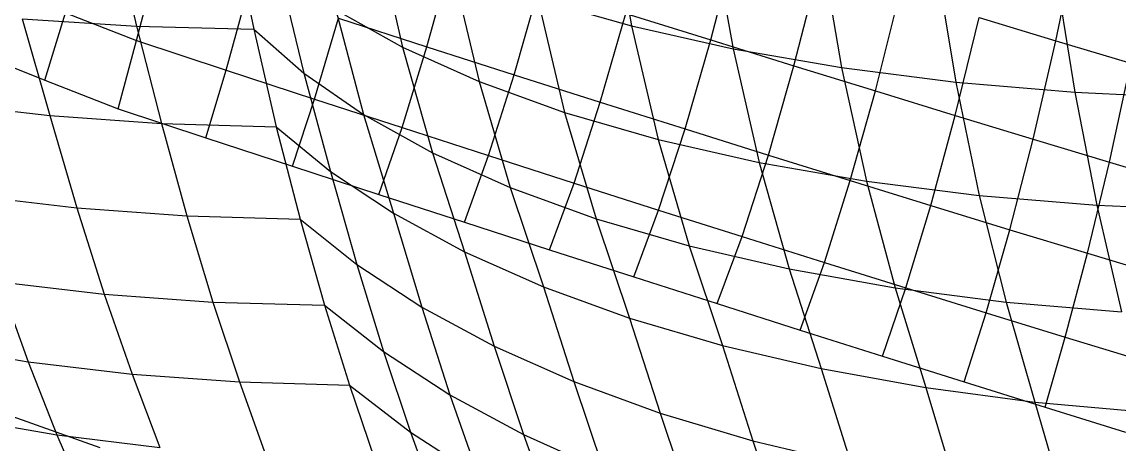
# Model space of a CAD drawing. Extents: x -429 to 429, y -1 to 209.
# Drawn here: x -342.23 to -325.63, y 46.53 to 52.91 of the extents above; entities that cross this region are included whole.
import ezdxf

# ---------------------------------------------------------------- set-up
doc = ezdxf.new("R2010")
doc.units = 0

msp = doc.modelspace()

# ---------------------------------------------------------------- linework, layer by layer
at = {"layer": 'default', "color": 5, "linetype": 'CONTINUOUS'}
for p, q in [((-333.334, 54.669, 92.995), (-333.003, 52.855, 93.54)), ((-340.848, 54.406, 104.075), (-340.495, 52.848, 104.63)), ((-339.038, 54.363, 103.589), (-338.72, 52.804, 104.08)), ((-339.038, 54.363, 103.589), (-338.72, 52.804, 104.08)), ((-331.79, 54.325, 91.809), (-331.465, 52.509, 92.357)), ((-336.858, 54.225, 97.885), (-336.467, 52.53, 98.451)), ((-330.138, 54.038, 90.781), (-329.824, 52.224, 91.326)), ((-328.397, 53.811, 89.922), (-328.095, 52.004, 90.458)), ((-338.34, 53.711, 101.806), (-337.962, 52.137, 102.343)), ((-335.712, 53.717, 96.317), (-335.309, 52.01, 96.91)), ((-326.583, 53.645, 89.24), (-326.295, 51.85, 89.76)), ((-334.423, 53.259, 94.864), (-333.003, 52.855, 93.54)), ((-334.423, 53.259, 94.864), (-334.017, 51.544, 95.478)), ((-337.48, 53.099, 100.088), (-336.467, 52.53, 98.451)), ((-337.48, 53.099, 100.088), (-337.058, 51.512, 100.67)), ((-342.223, 52.962, 105.33), (-340.495, 52.848, 104.63)), ((-342.223, 52.962, 105.33), (-341.807, 51.497, 105.959)), ((-340.495, 52.848, 104.63), (-338.72, 52.804, 104.08)), ((-340.495, 52.848, 104.63), (-340.117, 51.377, 105.208)), ((-338.72, 52.804, 104.08), (-337.962, 52.137, 102.343)), ((-338.72, 52.804, 104.08), (-338.379, 51.326, 104.592)), ((-338.72, 52.804, 104.08), (-338.379, 51.326, 104.592)), ((-333.003, 52.855, 93.54), (-331.465, 52.509, 92.357)), ((-333.003, 52.855, 93.54), (-332.601, 51.136, 94.166)), ((-336.467, 52.53, 98.451), (-335.309, 52.01, 96.91)), ((-336.467, 52.53, 98.451), (-336.014, 50.934, 99.075)), ((-331.465, 52.509, 92.357), (-329.824, 52.224, 91.326)), ((-331.465, 52.509, 92.357), (-331.074, 50.788, 92.988)), ((-337.962, 52.137, 102.343), (-337.058, 51.512, 100.67)), ((-337.962, 52.137, 102.343), (-337.559, 50.649, 102.905)), ((-329.824, 52.224, 91.326), (-328.095, 52.004, 90.458)), ((-329.824, 52.224, 91.326), (-329.449, 50.505, 91.952)), ((-335.309, 52.01, 96.91), (-334.017, 51.544, 95.478)), ((-335.309, 52.01, 96.91), (-334.839, 50.408, 97.568)), ((-328.095, 52.004, 90.458), (-326.295, 51.85, 89.76)), ((-328.095, 52.004, 90.458), (-327.74, 50.288, 91.069)), ((-326.295, 51.85, 89.76), (-324.441, 51.763, 89.24)), ((-326.295, 51.85, 89.76), (-325.963, 50.139, 90.345)), ((-343.44, 51.685, 106.84), (-341.807, 51.497, 105.959)), ((-341.807, 51.497, 105.959), (-340.117, 51.377, 105.208)), ((-341.807, 51.497, 105.959), (-341.397, 50.101, 106.558)), ((-337.058, 51.512, 100.67), (-336.014, 50.934, 99.075)), ((-337.058, 51.512, 100.67), (-336.607, 50.018, 101.279)), ((-334.017, 51.544, 95.478), (-332.601, 51.136, 94.166)), ((-334.017, 51.544, 95.478), (-333.541, 49.937, 96.163)), ((-340.117, 51.377, 105.208), (-338.379, 51.326, 104.592)), ((-340.117, 51.377, 105.208), (-339.732, 49.982, 105.776)), ((-338.379, 51.326, 104.592), (-337.559, 50.649, 102.905)), ((-338.379, 51.326, 104.592), (-338.02, 49.932, 105.119)), ((-338.379, 51.326, 104.592), (-338.02, 49.932, 105.119)), ((-332.601, 51.136, 94.166), (-331.074, 50.788, 92.988)), ((-332.601, 51.136, 94.166), (-332.131, 49.526, 94.868)), ((-336.014, 50.934, 99.075), (-334.839, 50.408, 97.568)), ((-336.014, 50.934, 99.075), (-335.531, 49.435, 99.727)), ((-337.559, 50.649, 102.905), (-336.607, 50.018, 101.279)), ((-337.559, 50.649, 102.905), (-337.16, 49.242, 103.467)), ((-331.074, 50.788, 92.988), (-329.449, 50.505, 91.952)), ((-331.074, 50.788, 92.988), (-330.619, 49.177, 93.695)), ((-329.449, 50.505, 91.952), (-327.74, 50.288, 91.069)), ((-329.449, 50.505, 91.952), (-329.016, 48.892, 92.653)), ((-334.839, 50.408, 97.568), (-333.541, 49.937, 96.163)), ((-334.839, 50.408, 97.568), (-334.337, 48.906, 98.256)), ((-343.007, 50.289, 107.461), (-341.397, 50.101, 106.558)), ((-327.74, 50.288, 91.069), (-325.963, 50.139, 90.345)), ((-327.74, 50.288, 91.069), (-327.335, 48.675, 91.748)), ((-341.397, 50.101, 106.558), (-339.732, 49.982, 105.776)), ((-341.397, 50.101, 106.558), (-340.983, 48.793, 107.15)), ((-339.732, 49.982, 105.776), (-338.02, 49.932, 105.119)), ((-339.732, 49.982, 105.776), (-339.338, 48.676, 106.344)), ((-336.607, 50.018, 101.279), (-335.531, 49.435, 99.727)), ((-336.607, 50.018, 101.279), (-336.179, 48.599, 101.875)), ((-325.963, 50.139, 90.345), (-324.132, 50.061, 89.787)), ((-325.963, 50.139, 90.345), (-325.589, 48.527, 90.988)), ((-338.02, 49.932, 105.119), (-337.16, 49.242, 103.467)), ((-338.02, 49.932, 105.119), (-337.649, 48.629, 105.654)), ((-338.02, 49.932, 105.119), (-337.649, 48.629, 105.654)), ((-333.541, 49.937, 96.163), (-332.131, 49.526, 94.868)), ((-333.541, 49.937, 96.163), (-333.034, 48.433, 96.878)), ((-332.131, 49.526, 94.868), (-330.619, 49.177, 93.695)), ((-332.131, 49.526, 94.868), (-331.629, 48.02, 95.601)), ((-335.531, 49.435, 99.727), (-334.337, 48.906, 98.256)), ((-335.531, 49.435, 99.727), (-335.082, 48.008, 100.351)), ((-337.16, 49.242, 103.467), (-336.179, 48.599, 101.875)), ((-337.16, 49.242, 103.467), (-336.758, 47.925, 104.032)), ((-330.619, 49.177, 93.695), (-329.016, 48.892, 92.653)), ((-330.619, 49.177, 93.695), (-330.132, 47.669, 94.434)), ((-342.574, 48.98, 108.069), (-340.983, 48.793, 107.15)), ((-342.574, 48.98, 108.069), (-342.134, 47.773, 108.679)), ((-334.337, 48.906, 98.256), (-333.034, 48.433, 96.878)), ((-334.337, 48.906, 98.256), (-333.877, 47.472, 98.905)), ((-329.016, 48.892, 92.653), (-327.335, 48.675, 91.748)), ((-329.016, 48.892, 92.653), (-328.552, 47.382, 93.383)), ((-340.983, 48.793, 107.15), (-339.338, 48.676, 106.344)), ((-340.983, 48.793, 107.15), (-340.561, 47.585, 107.743)), ((-339.338, 48.676, 106.344), (-337.649, 48.629, 105.654)), ((-339.338, 48.676, 106.344), (-338.938, 47.467, 106.912)), ((-327.335, 48.675, 91.748), (-325.589, 48.527, 90.988)), ((-327.335, 48.675, 91.748), (-326.9, 47.162, 92.456)), ((-337.649, 48.629, 105.654), (-336.758, 47.925, 104.032)), ((-337.649, 48.629, 105.654), (-337.272, 47.418, 106.19)), ((-337.649, 48.629, 105.654), (-337.272, 47.418, 106.19)), ((-336.179, 48.599, 101.875), (-335.082, 48.008, 100.351)), ((-336.179, 48.599, 101.875), (-335.753, 47.271, 102.467)), ((-333.034, 48.433, 96.878), (-331.629, 48.02, 95.601)), ((-333.034, 48.433, 96.878), (-332.569, 46.995, 97.546)), ((-343.648, 48.03, 109.715), (-342.134, 47.773, 108.679)), ((-335.082, 48.008, 100.351), (-333.877, 47.472, 98.905)), ((-335.082, 48.008, 100.351), (-334.639, 46.671, 100.968)), ((-331.629, 48.02, 95.601), (-330.132, 47.669, 94.434)), ((-331.629, 48.02, 95.601), (-331.167, 46.578, 96.281)), ((-336.758, 47.925, 104.032), (-335.753, 47.271, 102.467)), ((-336.758, 47.925, 104.032), (-336.348, 46.705, 104.598)), ((-342.134, 47.773, 108.679), (-340.561, 47.585, 107.743)), ((-342.134, 47.773, 108.679), (-341.699, 46.666, 109.273)), ((-330.132, 47.669, 94.434), (-328.552, 47.382, 93.383)), ((-330.132, 47.669, 94.434), (-329.679, 46.225, 95.117)), ((-340.561, 47.585, 107.743), (-338.938, 47.467, 106.912)), ((-340.561, 47.585, 107.743), (-340.143, 46.475, 108.322)), ((-338.938, 47.467, 106.912), (-337.272, 47.418, 106.19)), ((-338.938, 47.467, 106.912), (-338.54, 46.354, 107.469)), ((-337.272, 47.418, 106.19), (-336.348, 46.705, 104.598)), ((-337.272, 47.418, 106.19), (-336.895, 46.304, 106.718)), ((-337.272, 47.418, 106.19), (-336.895, 46.304, 106.718)), ((-333.877, 47.472, 98.905), (-332.569, 46.995, 97.546)), ((-333.877, 47.472, 98.905), (-333.424, 46.128, 99.543)), ((-328.552, 47.382, 93.383), (-326.9, 47.162, 92.456)), ((-328.552, 47.382, 93.383), (-328.114, 45.937, 94.062)), ((-335.753, 47.271, 102.467), (-334.639, 46.671, 100.968)), ((-335.753, 47.271, 102.467), (-335.319, 46.044, 103.061)), ((-326.9, 47.162, 92.456), (-325.186, 47.009, 91.659)), ((-326.9, 47.162, 92.456), (-326.48, 45.716, 93.121)), ((-332.569, 46.995, 97.546), (-331.167, 46.578, 96.281)), ((-332.569, 46.995, 97.546), (-332.113, 45.645, 98.199)), ((-343.198, 46.925, 110.318), (-341.699, 46.666, 109.273)), ((-342.379, 46.948, 132.256), (-341.051, 46.476, 131.187)), ((-341.699, 46.666, 109.273), (-340.143, 46.475, 108.322)), ((-341.699, 46.666, 109.273), (-341.269, 45.662, 109.853)), ((-336.348, 46.705, 104.598), (-335.319, 46.044, 103.061)), ((-336.348, 46.705, 104.598), (-335.942, 45.584, 105.154)), ((-334.639, 46.671, 100.968), (-333.424, 46.128, 99.543)), ((-334.639, 46.671, 100.968), (-334.189, 45.438, 101.587)), ((-331.167, 46.578, 96.281), (-329.679, 46.225, 95.117)), ((-331.167, 46.578, 96.281), (-330.713, 45.225, 96.943))]:
    msp.add_line(p, q, dxfattribs=at)
at = {"layer": 'default', "color": 3, "linetype": 'CONTINUOUS'}
for p, q in [((-326.58, 52.63, 123.678), (-326.242, 54.263, 123.94)), ((-331.805, 52.641, 128.099), (-331.427, 54.11, 128.411)), ((-340.493, 52.631, 133.81), (-340.177, 53.863, 134.05)), ((-340.493, 52.631, 133.81), (-340.177, 53.863, 134.05)), ((-336.099, 52.538, 131.018), (-335.729, 53.875, 131.327)), ((-330.545, 52.25, 126.965), (-330.17, 53.723, 127.275)), ((-339.14, 52.185, 132.79), (-338.799, 53.413, 133.065)), ((-334.778, 52.115, 129.958), (-334.397, 53.454, 130.281)), ((-329.312, 51.869, 125.802), (-328.942, 53.348, 126.108)), ((-341.883, 52.035, 134.809), (-341.571, 53.05, 135.053)), ((-341.571, 53.05, 135.053), (-340.493, 52.631, 133.81)), ((-337.801, 51.747, 131.751), (-337.44, 52.971, 132.054)), ((-337.44, 52.971, 132.054), (-336.099, 52.538, 131.018)), ((-333.476, 51.7, 128.873), (-333.089, 53.042, 129.204)), ((-333.089, 53.042, 129.204), (-331.805, 52.641, 128.099)), ((-328.105, 51.5, 124.613), (-327.745, 52.983, 124.908)), ((-327.745, 52.983, 124.908), (-326.58, 52.63, 123.678)), ((-332.194, 51.295, 127.763), (-331.805, 52.641, 128.099)), ((-331.805, 52.641, 128.099), (-330.545, 52.25, 126.965)), ((-343.005, 52.478, 136.011), (-341.883, 52.035, 134.809)), ((-340.77, 51.598, 133.596), (-340.493, 52.631, 133.81)), ((-340.77, 51.598, 133.596), (-340.493, 52.631, 133.81)), ((-340.493, 52.631, 133.81), (-339.14, 52.185, 132.79)), ((-336.476, 51.316, 130.694), (-336.099, 52.538, 131.018)), ((-336.099, 52.538, 131.018), (-334.778, 52.115, 129.958)), ((-326.924, 51.14, 123.396), (-326.58, 52.63, 123.678)), ((-326.58, 52.63, 123.678), (-325.447, 52.288, 122.417)), ((-339.446, 51.162, 132.537), (-339.14, 52.185, 132.79)), ((-339.14, 52.185, 132.79), (-337.801, 51.747, 131.751)), ((-330.933, 50.899, 126.63), (-330.545, 52.25, 126.965)), ((-330.545, 52.25, 126.965), (-329.312, 51.869, 125.802)), ((-325.771, 50.792, 122.153), (-325.447, 52.288, 122.417)), ((-341.883, 52.035, 134.809), (-340.77, 51.598, 133.596)), ((-335.167, 50.892, 129.617), (-334.778, 52.115, 129.958)), ((-334.778, 52.115, 129.958), (-333.476, 51.7, 128.873)), ((-329.694, 50.513, 125.474), (-329.312, 51.869, 125.802)), ((-329.312, 51.869, 125.802), (-328.105, 51.5, 124.613)), ((-338.132, 50.73, 131.466), (-337.801, 51.747, 131.751)), ((-337.801, 51.747, 131.751), (-336.476, 51.316, 130.694)), ((-333.873, 50.476, 128.522), (-333.476, 51.7, 128.873)), ((-333.476, 51.7, 128.873), (-332.194, 51.295, 127.763)), ((-340.77, 51.598, 133.596), (-339.446, 51.162, 132.537)), ((-328.476, 50.137, 124.294), (-328.105, 51.5, 124.613)), ((-328.105, 51.5, 124.613), (-326.924, 51.14, 123.396)), ((-336.827, 50.304, 130.383), (-336.476, 51.316, 130.694)), ((-336.476, 51.316, 130.694), (-335.167, 50.892, 129.617)), ((-339.446, 51.162, 132.537), (-338.132, 50.73, 131.466)), ((-332.594, 50.068, 127.408), (-332.194, 51.295, 127.763)), ((-332.194, 51.295, 127.763), (-330.933, 50.899, 126.63)), ((-327.279, 49.77, 123.092), (-326.924, 51.14, 123.396)), ((-326.924, 51.14, 123.396), (-325.771, 50.792, 122.153)), ((-335.532, 49.883, 129.289), (-335.167, 50.892, 129.617)), ((-335.167, 50.892, 129.617), (-333.873, 50.476, 128.522)), ((-331.331, 49.667, 126.277), (-330.933, 50.899, 126.63)), ((-330.933, 50.899, 126.63), (-329.694, 50.513, 125.474)), ((-338.132, 50.73, 131.466), (-336.827, 50.304, 130.383)), ((-326.105, 49.414, 121.869), (-325.771, 50.792, 122.153)), ((-325.771, 50.792, 122.153), (-324.646, 50.455, 120.885)), ((-334.246, 49.467, 128.182), (-333.873, 50.476, 128.522)), ((-333.873, 50.476, 128.522), (-332.594, 50.068, 127.408)), ((-330.084, 49.275, 125.127), (-329.694, 50.513, 125.474)), ((-329.694, 50.513, 125.474), (-328.476, 50.137, 124.294)), ((-336.827, 50.304, 130.383), (-335.532, 49.883, 129.289)), ((-332.97, 49.057, 127.064), (-332.594, 50.068, 127.408)), ((-332.594, 50.068, 127.408), (-331.331, 49.667, 126.277)), ((-328.853, 48.89, 123.96), (-328.476, 50.137, 124.294)), ((-328.476, 50.137, 124.294), (-327.279, 49.77, 123.092)), ((-335.532, 49.883, 129.289), (-334.246, 49.467, 128.182)), ((-331.705, 48.652, 125.934), (-331.331, 49.667, 126.277)), ((-331.331, 49.667, 126.277), (-330.084, 49.275, 125.127)), ((-327.639, 48.513, 122.775), (-327.279, 49.77, 123.092)), ((-327.279, 49.77, 123.092), (-326.105, 49.414, 121.869)), ((-334.246, 49.467, 128.182), (-332.97, 49.057, 127.064)), ((-326.442, 48.144, 121.574), (-326.105, 49.414, 121.869)), ((-326.105, 49.414, 121.869), (-324.954, 49.068, 120.623)), ((-330.449, 48.252, 124.793), (-330.084, 49.275, 125.127)), ((-330.084, 49.275, 125.127), (-328.853, 48.89, 123.96)), ((-332.97, 49.057, 127.064), (-331.705, 48.652, 125.934)), ((-329.204, 47.858, 123.641), (-328.853, 48.89, 123.96)), ((-328.853, 48.89, 123.96), (-327.639, 48.513, 122.775)), ((-331.705, 48.652, 125.934), (-330.449, 48.252, 124.793)), ((-327.969, 47.469, 122.477), (-327.639, 48.513, 122.775)), ((-327.639, 48.513, 122.775), (-326.442, 48.144, 121.574)), ((-330.449, 48.252, 124.793), (-329.204, 47.858, 123.641)), ((-326.744, 47.085, 121.302), (-326.442, 48.144, 121.574)), ((-326.442, 48.144, 121.574), (-325.261, 47.784, 120.355)), ((-329.204, 47.858, 123.641), (-327.969, 47.469, 122.477)), ((-327.969, 47.469, 122.477), (-326.744, 47.085, 121.302)), ((-326.744, 47.085, 121.302), (-325.53, 46.707, 120.116))]:
    msp.add_line(p, q, dxfattribs=at)

doc.saveas('drawing.dxf')
